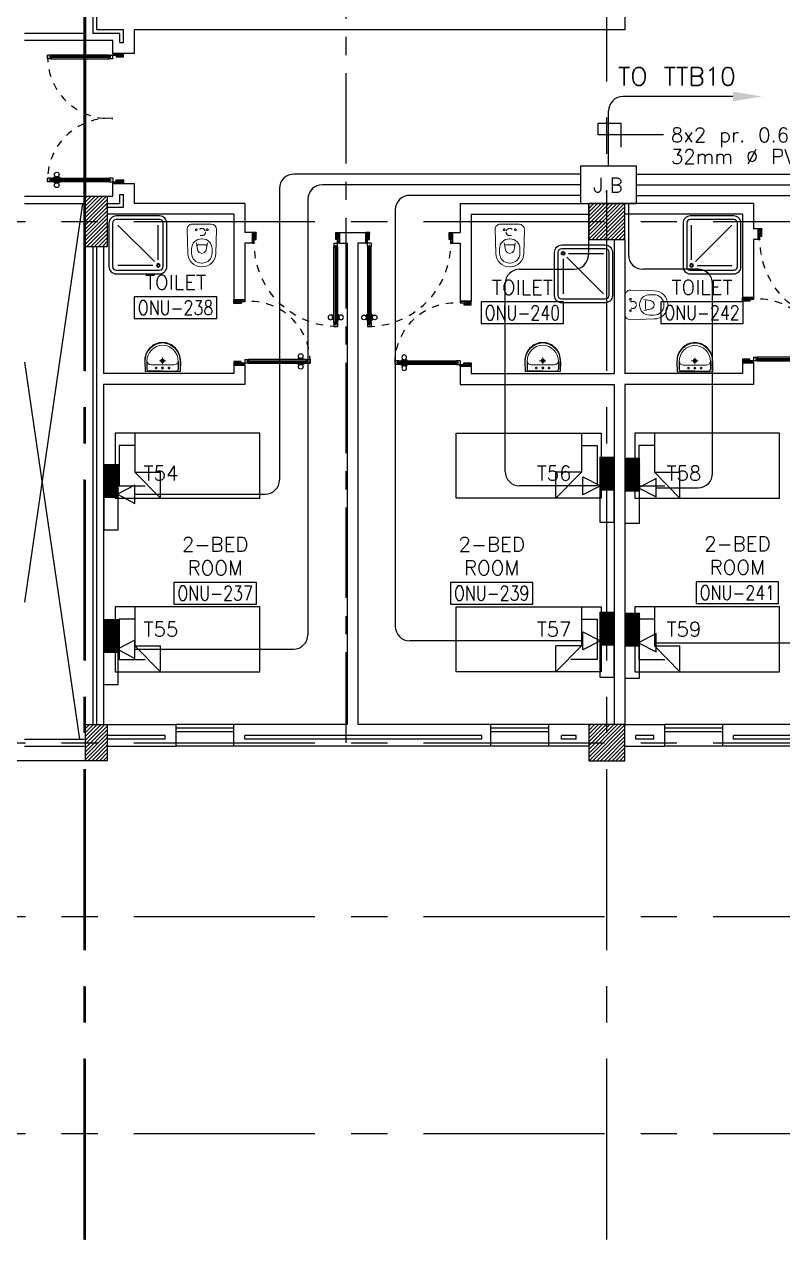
# Model space of a CAD drawing. Extents: x -0.3 to 92.6, y -1.1 to 78.4.
# Drawn here: x 6.84 to 17.31, y -1.12 to 15.67 of the extents above; entities that cross this region are included whole.
import ezdxf
from ezdxf.enums import TextEntityAlignment as Align

# ---------------------------------------------------------------- set-up
doc = ezdxf.new("R2010")
doc.units = 0
doc.header["$MEASUREMENT"] = 0
doc.header["$PDMODE"] = 34
for name, pattern in [('CENTER', [2, 1.25, -0.25, 0.25, -0.25]), ('CENTERX2', [4, 2.5, -0.5, 0.5, -0.5]), ('DASHED', [0.75, 0.5, -0.25]), ('HIDDEN', [0.375, 0.25, -0.125]), ('HIDDEN2', [0.1875, 0.125, -0.0625])]:
    doc.linetypes.add(name, pattern=pattern)
doc.layers.get('0').update_dxf_attribs({"color": 11, "linetype": 'CONTINUOUS'})
doc.layers.get('DEFPOINTS').update_dxf_attribs({"color": 11, "linetype": 'CONTINUOUS'})
for name, color, linetype in [('AX-DIM', 11, 'CONTINUOUS'), ('AXES', 11, 'CENTERX2'), ('AXES1', 11, 'CENTER'), ('COL', 11, 'CONTINUOUS'), ('DOOR', 11, 'CONTINUOUS'), ('E-TEL', 4, 'CONTINUOUS'), ('E-TEXT', 2, 'CONTINUOUS'), ('E-WIRE', 4, 'CONTINUOUS'), ('EJ', 11, 'CONTINUOUS'), ('FIX', 11, 'CONTINUOUS'), ('FUR', 11, 'CONTINUOUS'), ('HAT', 11, 'CONTINUOUS'), ('INSUL', 11, 'CONTINUOUS'), ('RM-BOX', 11, 'CONTINUOUS'), ('RM-NAME', 11, 'CONTINUOUS'), ('RM-NO', 11, 'CONTINUOUS'), ('ROOF', 11, 'CONTINUOUS'), ('SHAFT', 11, 'CONTINUOUS'), ('WALL', 11, 'CONTINUOUS'), ('WIN', 11, 'CONTINUOUS')]:
    doc.layers.add(name, color=color, linetype=linetype)
doc.styles.add('ROMANS', font='ROMANS.shx', dxfattribs={"width": 0.6})
doc.styles.get("Standard").update_dxf_attribs({"font": 'TXT.shx'})
doc.dimstyles.new('DIM-OUT', dxfattribs={"dimscale": 0, "dimtxt": 0.24, "dimasz": 0.08, "dimexe": 0.02, "dimexo": 0.02, "dimgap": 0.05, "dimtad": 1, "dimdec": 0, "dimlfac": 1000, "dimzin": 0, "dimdsep": 46, "dimtxsty": 'ROMANS', "dimblk1": 'ARCHTICK', "dimblk2": 'ARCHTICK', "dimsah": 1, "dimcen": 0.01, "dimdle": 0.08, "dimclrd": 7, "dimclre": 7, "dimclrt": 2, "dimadec": 0, "dimazin": 0, "dimtp": 2, "dimtm": 2, "dimtfac": 0.114286, "dimtdec": 0, "dimtix": 1, "dimtmove": 2, "dimatfit": 3, "dimldrblk": 'ARCHTICK', "dimfxl": 0, "dimtolj": 1, "dimtzin": 0, "dimarcsym": 0})

# ---------------------------------------------------------------- blocks, each defined once
blk = doc.blocks.new('LAV1')
at = {"layer": 'FIX', "linetype": 'ByBlock', "ltscale": 0.3}
for p, q in [((-280, 210), (-275, 50)), ((-245, 210), (-245, 85)), ((245, 210), (245, 85)), ((280, 210), (275, 50)), ((0, 60), (-220, 60)), ((0, 60), (220, 60))]:
    blk.add_line(p, q, dxfattribs=at)
at = {"layer": 'FIX', "linetype": 'Continuous', "lineweight": 20}
for p, q in [((-275, 210), (-275, 50)), ((275, 210), (275, 50)), ((0, 50), (-275, 50)), ((0, 50), (-252, 50)), ((0, 155), (-181, 155)), ((0, 155), (181, 155)), ((0, 50), (275, 50)), ((0, 50), (252, 50))]:
    blk.add_line(p, q, dxfattribs=at)
at = {"layer": 'FIX', "linetype": 'DASHED', "lineweight": 20, "ltscale": 0.05}
for p, q in [((50, 220), (-50, 220)), ((0, 170), (0, 270)), ((0, 170), (0, 270))]:
    blk.add_line(p, q, dxfattribs=at)
at = {"layer": 'FIX', "lineweight": 20}
for p, q in [((16, 107), (-15, 107)), ((0, 92), (0, 123))]:
    blk.add_line(p, q, dxfattribs=at)
for centre, radius in [((0, 220), 29.5), ((0, 220), 22.5), ((0, 107), 15.5)]:
    blk.add_circle(centre, radius, dxfattribs=at)
at = {"layer": 'FIX', "linetype": 'HIDDEN', "lineweight": 20, "ltscale": 0.05}
for centre in [(-100, 107), (100, 107)]:
    blk.add_circle(centre, 12.4, dxfattribs=at)
at = {"layer": 'FIX', "linetype": 'ByBlock', "ltscale": 0.3}
for centre, radius, start, end in [((7, 220), 287, 91.3776, 182.0064), ((-7, 220), 287, 357.9936, 88.6224), ((-220, 85), 24.9, 179.7021, 269.9486), ((220, 85), 24.9, 270.0514, 0.2979)]:
    blk.add_arc(centre, radius, start, end, dxfattribs=at)
at = {"layer": 'FIX', "linetype": 'Continuous', "lineweight": 20}
for centre, radius, start, end in [((8, 217), 283, 91.6988, 181.351), ((8, 212), 253, 91.7328, 180.4884), ((-8, 217), 283, 358.649, 88.3012), ((-8, 212), 253, 359.5116, 88.2672), ((-179, 222), 66.9, 190.2006, 268.0786), ((179, 222), 66.9, 271.9214, 349.7994)]:
    blk.add_arc(centre, radius, start, end, dxfattribs=at)
blk = doc.blocks.new('DOOR100')
at = {"layer": 'DOOR', "color": 0, "linetype": 'ByBlock'}
for p, q in [((-92, 1206), (-92, 1141)), ((-83, 1206), (-92, 1206)), ((-83, 1129), (-83, 1219)), ((-76, 1219), (-83, 1219)), ((-83, 1206), (-83, 1141)), ((-76, 1251), (-76, 1301)), ((-76, 1301), (-26, 1301)), ((-26, 1301), (-76, 1301)), ((-59, 1251), (-76, 1251)), ((-59, 1251), (-59, 1271)), ((-43, 1271), (-59, 1271)), ((-43, 1251), (-43, 1271)), ((-26, 1251), (-43, 1251)), ((-26, 1251), (-26, 1301)), ((-26, 1219), (-19, 1219)), ((-19, 1129), (-19, 1219)), ((-19, 1206), (-19, 1141)), ((-19, 1206), (-10, 1206)), ((-10, 1206), (-10, 1141)), ((-83, 1141), (-92, 1141)), ((-76, 1129), (-83, 1129)), ((-26, 1129), (-19, 1129)), ((-19, 1141), (-10, 1141)), ((-76, 200), (-59, 200)), ((-76, 150), (-76, 200)), ((-59, 200), (-59, 180)), ((-59, 180), (-43, 180)), ((-43, 200), (-26, 200)), ((-43, 180), (-43, 200)), ((-26, 200), (-26, 150)), ((-1201, 0), (-1201, 150)), ((-1201, 150), (-1176, 150)), ((-1201, 150), (-1201, 0)), ((-1151, 0), (-1201, 0)), ((-1176, 150), (-1176, 100)), ((-1176, 100), (-1151, 100)), ((-1151, 100), (-1151, 0)), ((-76, 150), (-26, 150)), ((-51, 100), (-51, 0)), ((-26, 100), (-51, 100)), ((-51, 0), (-1, 0)), ((-1, 150), (-26, 150)), ((-26, 150), (-26, 100)), ((-1, 150), (-1, 0))]:
    blk.add_line(p, q, dxfattribs=at)
at = {"layer": 'DOOR', "linetype": 'ByBlock'}
for p, q in [((-76, 1251), (-76, 200)), ((-59, 200), (-59, 1251)), ((-43, 200), (-43, 1251)), ((-26, 200), (-26, 1251))]:
    blk.add_line(p, q, dxfattribs=at)
at = {"layer": 'DOOR', "color": 9, "linetype": 'ByBlock'}
for p, q in [((-1151, 0), (-1201, 114)), ((-1151, 0), (-1201, 40)), ((-1151, 0), (-1164, 100)), ((-51, 0), (-1, 114)), ((-51, 0), (-38, 100)), ((-51, 0), (-1, 40))]:
    blk.add_line(p, q, dxfattribs=at)
at = {"layer": 'DOOR', "color": 0, "linetype": 'ByBlock'}
for centre in [(-125, 1174), (22, 1174)]:
    blk.add_circle(centre, 32.4, dxfattribs=at)
at = {"layer": 'DOOR', "linetype": 'HIDDEN', "ltscale": 0.5}
blk.add_arc((-27, 152), 1149, 89.961, 180.0931, dxfattribs=at)
at = {"layer": 'DOOR', "color": 9, "linetype": 'ByBlock'}
for centre, radius, start, end in [((-1151, 0), 154, 103.7142, 108.8947), ((-1151, 0), 134, 100.72, 111.8402), ((-1151, 0), 94.4, 90, 121.9818), ((-1151, 0), 74.4, 90, 132.2236), ((-1151, 0), 54.4, 90, 156.7926), ((-1151, 0), 34.4, 90, 180), ((-1151, 0), 14.4, 90, 180), ((-51, 0), 94.4, 58.0182, 90), ((-51, 0), 74.4, 47.7764, 90), ((-51, 0), 54.4, 23.2074, 90), ((-51, 0), 34.4, 0, 90), ((-51, 0), 14.4, 0, 90), ((-51, 0), 134, 68.1598, 79.28), ((-51, 0), 114, 64.0838, 77.3774), ((-51, 0), 154, 71.1053, 76.2858)]:
    blk.add_arc(centre, radius, start, end, dxfattribs=at)
blk = doc.blocks.new('DOOR90')
at = {"layer": 'DOOR', "linetype": 'ByBlock'}
for p, q in [((0, 0), (-150, 0)), ((-200, -25), (-1000, -25)), ((-200, -42), (-1000, -42)), ((-200, -58), (-1000, -58)), ((-1000, -75), (-200, -75))]:
    blk.add_line(p, q, dxfattribs=at)
at = {"layer": 'DOOR', "color": 0, "linetype": 'ByBlock'}
for p, q in [((-150, 0), (-150, -25)), ((-150, 0), (0, 0)), ((0, -50), (0, 0)), ((-1050, -25), (-1050, -75)), ((-1050, -75), (-1050, -25)), ((-1000, -25), (-1050, -25)), ((-1000, -75), (-1050, -75)), ((-1020, -42), (-1020, -58)), ((-1000, -42), (-1020, -42)), ((-1000, -58), (-1020, -58)), ((-1000, -25), (-1000, -42)), ((-1000, -58), (-1000, -75)), ((-968, -25), (-968, -18)), ((-878, -18), (-968, -18)), ((-968, -75), (-968, -82)), ((-878, -82), (-968, -82)), ((-955, -18), (-955, -9)), ((-955, -9), (-890, -9)), ((-955, -18), (-890, -18)), ((-955, -82), (-955, -91)), ((-955, -82), (-890, -82)), ((-955, -91), (-890, -91)), ((-890, -18), (-890, -9)), ((-890, -82), (-890, -91)), ((-878, -25), (-878, -18)), ((-878, -75), (-878, -82)), ((-200, -42), (-200, -25)), ((-200, -25), (-150, -25)), ((-180, -42), (-200, -42)), ((-200, -75), (-200, -58)), ((-200, -58), (-180, -58)), ((-150, -75), (-200, -75)), ((-180, -58), (-180, -42)), ((-150, -75), (-150, -25)), ((-150, -25), (-100, -25)), ((-100, -25), (-100, -50)), ((-100, -50), (0, -50)), ((-150, -900), (-150, -875)), ((-150, -875), (-100, -875)), ((0, -900), (-150, -900)), ((-150, -900), (0, -900)), ((-100, -850), (0, -850)), ((-100, -875), (-100, -850)), ((0, -850), (0, -900))]:
    blk.add_line(p, q, dxfattribs=at)
at = {"layer": 'DOOR', "color": 9, "linetype": 'ByBlock'}
for p, q in [((0, -50), (-114, 0)), ((0, -50), (-40, 0)), ((0, -50), (-100, -37)), ((0, -850), (-114, -900)), ((0, -850), (-100, -863)), ((0, -850), (-40, -900))]:
    blk.add_line(p, q, dxfattribs=at)
at = {"layer": 'DOOR', "color": 0, "linetype": 'ByBlock'}
for centre in [(-923, 24), (-923, -124)]:
    blk.add_circle(centre, 32.4, dxfattribs=at)
at = {"layer": 'DOOR', "color": 9, "linetype": 'ByBlock'}
for centre, radius, start, end in [((0, -50), 74.4, 137.7764, 180), ((0, -50), 54.4, 113.2074, 180), ((0, -50), 154, 161.1053, 166.2858), ((0, -50), 134, 158.1598, 169.28), ((0, -50), 114, 154.0838, 167.3774), ((0, -50), 94.4, 148.0182, 180), ((0, -50), 34.4, 90, 180), ((0, -50), 14.4, 90, 180), ((0, -850), 154, 193.7142, 198.8947), ((0, -850), 134, 190.72, 201.8402), ((0, -850), 94.4, 180, 211.9818), ((0, -850), 74.4, 180, 222.2236), ((0, -850), 54.4, 180, 246.7926), ((0, -850), 34.4, 180, 270), ((0, -850), 14.4, 180, 270)]:
    blk.add_arc(centre, radius, start, end, dxfattribs=at)
at = {"layer": 'DOOR', "linetype": 'HIDDEN', "ltscale": 0.5}
blk.add_arc((-222, -50), 828, 178.2701, 275.003, dxfattribs=at)
blk = doc.blocks.new('SHR1')
at = {"layer": 'FIX'}
for p, q in [((-196, 196), (-700, 700)), ((-143, 218), (-143, 700)), ((-218, 143), (-700, 143))]:
    blk.add_line(p, q, dxfattribs=at)
for points in [[(-825, 125), (-825, 725, -0.414214), (-725, 825), (-125, 825, -0.414214), (-25, 725), (-25, 125, -0.414214), (-125, 25), (-725, 25, -0.414214)], [(-775, 125), (-775, 725, -0.414214), (-725, 775), (-125, 775, -0.414214), (-75, 725), (-75, 125, -0.414214), (-125, 75), (-725, 75, -0.414214)]]:
    blk.add_lwpolyline(points, format="xyb", close=True, dxfattribs=at)
for radius in [25, 15]:
    blk.add_circle((-143, 143), radius, dxfattribs=at)
blk = doc.blocks.new('WC1')
at = {"layer": 'FIX', "lineweight": 20}
for p, q in [((-210, 204), (-538, 194)), ((-727, 5), (-727, -5)), ((-674, 5), (-674, -5)), ((-534, 24), (-540, 0)), ((-540, 0), (-534, -24)), ((-475, 141), (-538, 141)), ((-395, 76), (-490, 60)), ((-339, 5), (-339, -5)), ((-137, 0), (-137, 131)), ((-137, -131), (-137, 0)), ((-538, -141), (-475, -141)), ((-490, -60), (-395, -76)), ((-538, -194), (-210, -204)), ((-213, -204), (-210, -204))]:
    blk.add_line(p, q, dxfattribs=at)
at = {"layer": 'FIX', "linetype": 'Continuous', "lineweight": 20}
blk.add_line((-420, -47), (-420, 45), dxfattribs=at)
at = {"layer": 'FIX', "linetype": 'HIDDEN2', "lineweight": 20, "ltscale": 0.3}
blk.add_circle((-245, 0), 49.8, dxfattribs=at)
at = {"layer": 'FIX', "linetype": 'HIDDEN', "lineweight": 20, "ltscale": 0.05}
for centre in [(-213, 78), (-213, -77)]:
    blk.add_circle(centre, 11.6, dxfattribs=at)
at = {"layer": 'FIX', "lineweight": 20}
for centre, radius, start, end in [((-538, 5), 189, 90, 180), ((-210, 131), 73, 360, 90), ((-538, 5), 136, 90, 180), ((-473, -7), 68.2, 128.9242, 152.8468), ((-464, -18), 82, 108.496, 128.9242), ((-475, 5), 136, 360, 90), ((-538, -5), 189, 180, 270), ((-538, -5), 136, 180, 270), ((-473, 7), 68.2, 207.1532, 231.0758), ((-464, 18), 82, 231.0758, 251.504), ((-475, -5), 136, 270, 0), ((-210, -131), 73, 270, 0)]:
    blk.add_arc(centre, radius, start, end, dxfattribs=at)
at = {"layer": 'FIX', "linetype": 'Continuous', "lineweight": 20}
for centre, start, end in [((-443, 46), 357.6662, 91.6121), ((-442, -46), 268.3879, 2.3338)]:
    blk.add_arc(centre, 22.3, start, end, dxfattribs=at)
blk = doc.blocks.new('C-300')
at = {"layer": 'HAT', "linetype": 'ByBlock', "ltscale": 0.3}
h = blk.add_hatch(dxfattribs=at)
h.set_pattern_fill('ANSI31', color=8, scale=300, style=0)
h.set_pattern_definition([(45, (-258496.182, -82361.005), (-26.5165043, 26.5165043), [])])
h.paths.add_polyline_path([(300, 500), (0, 500), (0, 250), (300, 250)])
h.paths.add_polyline_path([(300, 250), (0, 250), (0, 0), (300, 0)])
at = {"layer": 'COL'}
blk.add_lwpolyline([(0, 500), (300, 500), (300, 0), (0, 0)], close=True, dxfattribs=at)
blk = doc.blocks.new('C11')
at = {"layer": 'HAT'}
h = blk.add_hatch(dxfattribs=at)
h.set_pattern_fill('ANSI31', color=256, scale=300, style=0)
h.set_pattern_definition([(45, (-248556.182, -75061.005), (-26.5165043, 26.5165043), [])])
h.paths.add_polyline_path([(300, 700), (0, 700), (0, 350), (300, 350)])
h.paths.add_polyline_path([(300, 350), (0, 350), (0, 0), (300, 0)])
at = {"layer": 'COL'}
blk.add_lwpolyline([(300, 700), (300, 0), (0, 0), (0, 700)], close=True, dxfattribs=at)
blk = doc.blocks.new('RM1')
at = {"layer": 'RM-BOX'}
blk.add_lwpolyline([(570, -200), (-570, -200), (-570, -500), (570, -500)], close=True, dxfattribs=at)
at = {"layer": 'RM-NAME', "style": 'ROMANS'}
for tag, p in [('ROOMNAME1', (0, 324)), ('ROOMNAME2', (0, 0))]:
    blk.add_attdef(tag, text='', height=200, dxfattribs=at).set_placement(p, align=Align.MIDDLE)
at = {"layer": 'RM-NO', "style": 'ROMANS', "width": 0.8}
blk.add_attdef('ROOMNO', text='', height=200, dxfattribs=at).set_placement((0, -350), align=Align.MIDDLE)
blk = doc.blocks.new('COL50')
at = {"layer": 'COL'}
blk.add_lwpolyline([(-250, 250), (-250, -250), (250, -250), (250, 250)], close=True, dxfattribs=at)
blk = doc.blocks.new('*X55')
at = {"color": 0}
for p, q in [((73379, 125458), (73871, 125950)), ((73379, 125511), (73818, 125950)), ((73379, 125564), (73765, 125950)), ((73379, 125617), (73712, 125950)), ((73379, 125670), (73659, 125950)), ((73379, 125723), (73606, 125950)), ((73379, 125776), (73553, 125950)), ((73379, 125829), (73500, 125950)), ((73379, 125882), (73447, 125950)), ((73379, 125935), (73394, 125950)), ((73424, 125450), (73879, 125905)), ((73477, 125450), (73879, 125852)), ((73530, 125450), (73879, 125799)), ((73583, 125450), (73879, 125746)), ((73636, 125450), (73879, 125692)), ((73690, 125450), (73879, 125639)), ((73743, 125450), (73879, 125586)), ((73796, 125450), (73879, 125533)), ((73849, 125450), (73879, 125480))]:
    blk.add_line(p, q, dxfattribs=at)
blk = doc.blocks.new('AH20A')
at = {"layer": 'FUR'}
for p, q in [((0, 0.5), (0, -0.5)), ((1, 0.5), (0, 0.5)), ((0.1358, 0.5), (0.1358, -0.0987)), ((1, -0.5), (1, 0.5)), ((0.1358, 0.3112), (0.0277, 0.3112)), ((0.0277, 0.3112), (0.0277, -0.3087)), ((0.1358, -0.0987), (0.3125, -0.5)), ((0.1358, -0.0987), (0.3125, -0.0987)), ((0.3125, -0.5), (0.3125, -0.0987)), ((0.0277, -0.3087), (0.2076, -0.3087)), ((0, -0.5), (1, -0.5))]:
    blk.add_line(p, q, dxfattribs=at)
blk = doc.blocks.new('*X56')
at = {"color": 0}
for p, q in [((73379, 118298), (73831, 118750)), ((73379, 118351), (73778, 118750)), ((73379, 118404), (73725, 118750)), ((73379, 118457), (73672, 118750)), ((73379, 118510), (73619, 118750)), ((73379, 118563), (73566, 118750)), ((73379, 118616), (73513, 118750)), ((73379, 118669), (73460, 118750)), ((73379, 118722), (73407, 118750)), ((73384, 118250), (73879, 118745)), ((73437, 118250), (73879, 118692)), ((73490, 118250), (73879, 118639)), ((73543, 118250), (73879, 118586)), ((73596, 118250), (73879, 118533)), ((73649, 118250), (73879, 118480)), ((73702, 118250), (73879, 118427)), ((73755, 118250), (73879, 118374)), ((73808, 118250), (73879, 118321)), ((73861, 118250), (73879, 118268))]:
    blk.add_line(p, q, dxfattribs=at)
blk = doc.blocks.new('_ARCHTICK')
at = {"color": 0, "linetype": 'ByBlock', "const_width": 0.15}
blk.add_lwpolyline([(-0.5, -0.5), (0.5, 0.5)], dxfattribs=at)
blk = doc.blocks.new('*D121')
at = {"layer": 'AX-DIM', "color": 7, "lineweight": -2}
for p, q in [((7.012, 64.82), (1.03, 64.82)), ((1.05, 5.42), (1.05, 64.9)), ((7.912, 5.5), (1.03, 5.5))]:
    blk.add_line(p, q, dxfattribs=at)
at = {"layer": 'DEFPOINTS', "color": 0}
for p in [(1.05, 64.82), (7.032, 64.82), (7.932, 5.5)]:
    blk.add_point(p, dxfattribs=at)
at = {"layer": 'AX-DIM', "color": 7, "lineweight": -2, "xscale": 0.08, "yscale": 0.08, "zscale": 0.08}
for p, rotation in [((1.05, 64.82), 90), ((1.05, 5.5), 270)]:
    blk.add_blockref('_ARCHTICK', p, dxfattribs=dict(at, rotation=rotation))
at = {"layer": 'AX-DIM', "color": 2, "insert": (0.88, 35.16), "char_height": 0.24, "attachment_point": 5, "rotation": 90, "style": 'ROMANS'}
blk.add_mtext('\\A1;59320', dxfattribs=at)
blk = doc.blocks.new('A$C272A55A0')
at = {"layer": 'DOOR', "color": 0, "linetype": 'ByBlock'}
for p, q in [((0, 900), (0, 1050)), ((50, 1050), (0, 1050)), ((50, 950), (50, 1050)), ((1750, 950), (1750, 1050)), ((1750, 1050), (1800, 1050)), ((1800, 1050), (1800, 900)), ((0, 900), (25, 900)), ((25, 950), (50, 950)), ((25, 900), (25, 950)), ((75, 900), (25, 900)), ((25, 850), (25, 900)), ((42, 850), (25, 850)), ((58, 870), (42, 870)), ((42, 870), (42, 850)), ((58, 850), (58, 870)), ((75, 850), (58, 850)), ((75, 900), (75, 850)), ((1725, 900), (1775, 900)), ((1725, 900), (1725, 850)), ((1725, 850), (1742, 850)), ((1742, 870), (1758, 870)), ((1742, 850), (1742, 870)), ((1775, 950), (1750, 950)), ((1758, 870), (1758, 850)), ((1758, 850), (1775, 850)), ((1775, 900), (1775, 950)), ((1800, 900), (1775, 900)), ((1775, 850), (1775, 900)), ((1725, 173), (1718, 173)), ((1718, 173), (1718, 83)), ((1775, 173), (1782, 173)), ((1782, 173), (1782, 83)), ((25, 50), (42, 50)), ((25, 50), (25, 0)), ((25, 0), (75, 0)), ((75, 0), (25, 0)), ((42, 50), (42, 30)), ((42, 30), (58, 30)), ((58, 50), (75, 50)), ((58, 50), (58, 30)), ((75, 50), (75, 0)), ((1718, 160), (1709, 160)), ((1709, 95), (1709, 160)), ((1718, 95), (1709, 95)), ((1718, 95), (1718, 160)), ((1725, 83), (1718, 83)), ((1742, 50), (1725, 50)), ((1725, 50), (1725, 0)), ((1775, 0), (1725, 0)), ((1725, 0), (1775, 0)), ((1742, 50), (1742, 30)), ((1758, 30), (1742, 30)), ((1775, 50), (1758, 50)), ((1758, 50), (1758, 30)), ((1775, 83), (1782, 83)), ((1775, 50), (1775, 0)), ((1782, 160), (1791, 160)), ((1782, 95), (1782, 160)), ((1782, 95), (1791, 95)), ((1791, 95), (1791, 160))]:
    blk.add_line(p, q, dxfattribs=at)
at = {"layer": 'DOOR', "color": 9, "linetype": 'ByBlock'}
for p, q in [((50, 1050), (0, 1010)), ((50, 1050), (0, 937)), ((50, 1050), (37, 950)), ((1750, 1050), (1800, 1010)), ((1750, 1050), (1800, 937)), ((1750, 1050), (1763, 950))]:
    blk.add_line(p, q, dxfattribs=at)
at = {"layer": 'DOOR', "linetype": 'ByBlock'}
for p, q in [((25, 850), (25, 50)), ((42, 850), (42, 50)), ((58, 850), (58, 50)), ((75, 50), (75, 850)), ((1725, 50), (1725, 850)), ((1742, 850), (1742, 50)), ((1758, 850), (1758, 50)), ((1775, 850), (1775, 50))]:
    blk.add_line(p, q, dxfattribs=at)
at = {"layer": 'DOOR', "color": 0, "linetype": 'ByBlock'}
for centre in [(1676, 128), (1824, 128)]:
    blk.add_circle(centre, 32.4, dxfattribs=at)
at = {"layer": 'DOOR', "color": 9, "linetype": 'ByBlock'}
for centre, radius, start, end in [((50, 1050), 54.4, 203.2074, 270), ((50, 1050), 34.4, 180, 270), ((50, 1050), 14.4, 180, 270), ((1750, 1050), 14.4, 270, 0), ((1750, 1050), 34.4, 270, 0), ((1750, 1050), 54.4, 270, 336.7926), ((50, 1050), 74.4, 227.7764, 270), ((50, 1050), 94.4, 238.0182, 270), ((50, 1050), 114, 244.0838, 257.3774), ((50, 1050), 134, 248.1598, 259.28), ((50, 1050), 154, 251.1053, 256.2858), ((1750, 1050), 74.4, 270, 312.2236), ((1750, 1050), 94.4, 270, 301.9818), ((1750, 1050), 114, 282.6226, 295.9162), ((1750, 1050), 134, 280.72, 291.8402), ((1750, 1050), 154, 283.7142, 288.8947)]:
    blk.add_arc(centre, radius, start, end, dxfattribs=at)
at = {"layer": 'DOOR', "linetype": 'HIDDEN', "ltscale": 0.5}
for centre, start, end in [((50, 851), 268.3174, 3.2965), ((1750, 851), 176.7035, 271.6826)]:
    blk.add_arc(centre, 851, start, end, dxfattribs=at)
at = {"layer": 'WALL', "linetype": 'ByBlock'}
blk.add_line((1800, 900), (1800, 1050), dxfattribs=at)

msp = doc.modelspace()

# ---------------------------------------------------------------- linework, layer by layer
at = {"layer": 'AXES'}
for p, q in [((14.8817, -1.1143), (14.8817, 77.6984)), ((7.6617, -1.1143), (7.6617, 77.3484)), ((7.6817, -1.1163), (7.6817, 77.3463)), ((0.35, 12.95), (23.8817, 12.95)), ((0.35, 5.75), (23.8817, 5.75)), ((0.35, 3.35), (23.8817, 3.35)), ((0.35, 0.35), (23.8817, 0.35))]:
    msp.add_line(p, q, dxfattribs=at)
at = {"layer": 'AXES1'}
msp.add_line((11.2817, 5.75), (11.2817, 64.57), dxfattribs=at)
at = {"layer": 'E-TEL', "color": 4}
for p, q in [((14.5232, 13.2), (14.5232, 13.7179)), ((14.5232, 13.7179), (15.2893, 13.7179)), ((15.2893, 13.2), (15.2893, 13.7179)), ((14.5232, 13.2), (15.2893, 13.2)), ((7.9323, 9.5922), (8.1317, 9.5922)), ((7.9323, 9.5922), (7.9323, 8.6922)), ((7.9323, 9.5711), (8.1317, 9.1436)), ((7.9363, 9.5922), (8.1317, 9.1732)), ((7.9501, 9.5922), (8.1317, 9.2028)), ((7.9639, 9.5922), (8.1317, 9.2323)), ((7.9777, 9.5922), (8.1317, 9.2619)), ((7.9915, 9.5922), (8.1317, 9.2915)), ((8.0053, 9.5922), (8.1317, 9.3211)), ((8.0191, 9.5922), (8.1317, 9.3506)), ((8.0329, 9.5922), (8.1317, 9.3802)), ((8.0467, 9.5922), (8.1317, 9.4098)), ((8.0604, 9.5922), (8.1317, 9.4394)), ((8.0742, 9.5922), (8.1317, 9.469)), ((8.088, 9.5922), (8.1317, 9.4985)), ((8.1018, 9.5922), (8.1317, 9.5281)), ((8.1156, 9.5922), (8.1317, 9.5577)), ((8.1294, 9.5921), (8.1317, 9.5873)), ((8.1317, 8.6922), (8.1317, 9.5922)), ((14.783, 9.6949), (14.9823, 9.6949)), ((14.783, 9.6949), (14.783, 8.7949)), ((14.783, 9.6739), (14.9823, 9.2464)), ((14.783, 9.6443), (14.9697, 9.2438)), ((14.783, 9.6147), (14.956, 9.2438)), ((14.783, 9.5851), (14.9422, 9.2438)), ((14.787, 9.6949), (14.9823, 9.2759)), ((14.8008, 9.6949), (14.9823, 9.3055)), ((14.8145, 9.6949), (14.9823, 9.3351)), ((14.8283, 9.6949), (14.9823, 9.3647)), ((14.8421, 9.6949), (14.9823, 9.3942)), ((14.8559, 9.6949), (14.9823, 9.4238)), ((14.8697, 9.6949), (14.9823, 9.4534)), ((14.8835, 9.6949), (14.9823, 9.483)), ((14.8973, 9.6949), (14.9823, 9.5125)), ((14.9111, 9.6949), (14.9823, 9.5421)), ((14.9249, 9.6949), (14.9823, 9.5717)), ((14.9387, 9.6949), (14.9823, 9.6013)), ((14.9525, 9.6949), (14.9823, 9.6309)), ((14.9663, 9.6949), (14.9823, 9.6604)), ((14.9801, 9.6949), (14.9823, 9.69)), ((14.9823, 8.7949), (14.9823, 9.6949)), ((15.1317, 9.6816), (15.331, 9.6816)), ((15.1317, 9.6816), (15.1317, 8.7816)), ((15.1317, 9.6606), (15.331, 9.233)), ((15.1317, 9.631), (15.3184, 9.2305)), ((15.1317, 9.6014), (15.3046, 9.2305)), ((15.1317, 9.5718), (15.2908, 9.2305)), ((15.1356, 9.6816), (15.331, 9.2626)), ((15.1494, 9.6816), (15.331, 9.2922)), ((15.1632, 9.6816), (15.331, 9.3218)), ((15.177, 9.6816), (15.331, 9.3514)), ((15.1908, 9.6816), (15.331, 9.3809)), ((15.2046, 9.6816), (15.331, 9.4105)), ((15.2184, 9.6816), (15.331, 9.4401)), ((15.2322, 9.6816), (15.331, 9.4697)), ((15.246, 9.6816), (15.331, 9.4992)), ((15.2598, 9.6816), (15.331, 9.5288)), ((15.2736, 9.6816), (15.331, 9.5584)), ((15.2873, 9.6816), (15.331, 9.588)), ((15.3011, 9.6816), (15.331, 9.6176)), ((15.3149, 9.6816), (15.331, 9.6471)), ((15.3287, 9.6816), (15.331, 9.6767)), ((15.331, 8.7816), (15.331, 9.6816)), ((7.9323, 9.5415), (8.1191, 9.141)), ((7.9323, 9.512), (8.1053, 9.141)), ((7.9323, 9.4824), (8.0915, 9.141)), ((7.9323, 9.4528), (8.0777, 9.141)), ((7.9323, 9.4232), (8.0639, 9.141)), ((14.5498, 9.1725), (14.5498, 9.425)), ((14.5498, 9.425), (14.792, 9.2987)), ((14.783, 9.5556), (14.9284, 9.2438)), ((14.783, 9.526), (14.9146, 9.2438)), ((14.783, 9.4964), (14.9008, 9.2438)), ((14.783, 9.4668), (14.887, 9.2438)), ((14.783, 9.4372), (14.8732, 9.2438)), ((14.783, 9.4077), (14.8594, 9.2438)), ((15.1317, 9.5423), (15.277, 9.2305)), ((15.1317, 9.5127), (15.2632, 9.2305)), ((15.1317, 9.4831), (15.2495, 9.2305)), ((15.1317, 9.4535), (15.2357, 9.2305)), ((15.1317, 9.4239), (15.2219, 9.2305)), ((7.9323, 9.3937), (8.0501, 9.141)), ((7.9323, 9.3641), (8.0363, 9.141)), ((7.9323, 9.3345), (8.0226, 9.141)), ((7.9323, 9.3049), (8.0088, 9.141)), ((7.9323, 9.2753), (7.995, 9.141)), ((7.9323, 9.2458), (7.9812, 9.141)), ((8.3635, 9.3089), (8.1213, 9.1827)), ((8.3635, 9.0564), (8.3635, 9.3089)), ((14.792, 9.2987), (14.5498, 9.1725)), ((14.783, 9.3781), (14.8456, 9.2438)), ((14.783, 9.3485), (14.8318, 9.2438)), ((14.783, 9.3189), (14.818, 9.2438)), ((14.783, 9.2894), (14.8042, 9.2438)), ((14.783, 9.2598), (14.7904, 9.2438)), ((14.783, 9.2438), (14.9823, 9.2438)), ((15.1317, 9.3944), (15.2081, 9.2305)), ((15.1317, 9.3648), (15.1943, 9.2305)), ((15.1317, 9.3352), (15.1805, 9.2305)), ((15.1317, 9.3056), (15.1667, 9.2305)), ((15.1317, 9.2761), (15.1529, 9.2305)), ((15.1317, 9.2465), (15.1391, 9.2305)), ((15.5628, 9.3984), (15.3206, 9.2721)), ((15.3206, 9.2721), (15.5628, 9.1459)), ((15.5628, 9.1459), (15.5628, 9.3984)), ((7.9323, 9.2162), (7.9674, 9.141)), ((7.9323, 9.1866), (7.9536, 9.141)), ((7.9323, 9.157), (7.9398, 9.141)), ((7.9323, 9.141), (8.1317, 9.141)), ((8.1213, 9.1827), (8.3635, 9.0564)), ((15.1317, 9.2305), (15.331, 9.2305)), ((14.783, 8.7949), (14.9823, 8.7949)), ((15.1317, 8.7816), (15.331, 8.7816)), ((7.9323, 8.6922), (8.1317, 8.6922)), ((7.9317, 7.4522), (8.131, 7.4522)), ((7.9317, 7.4522), (7.9317, 6.5522)), ((7.9317, 7.4311), (8.131, 7.0036)), ((7.9317, 7.4015), (8.1184, 7.001)), ((7.9356, 7.4522), (8.131, 7.0332)), ((7.9494, 7.4522), (8.131, 7.0628)), ((7.9632, 7.4522), (8.131, 7.0923)), ((7.977, 7.4522), (8.131, 7.1219)), ((7.9908, 7.4522), (8.131, 7.1515)), ((8.0046, 7.4522), (8.131, 7.1811)), ((8.0184, 7.4522), (8.131, 7.2106)), ((8.0322, 7.4522), (8.131, 7.2402)), ((8.046, 7.4522), (8.131, 7.2698)), ((8.0598, 7.4522), (8.131, 7.2994)), ((8.0736, 7.4522), (8.131, 7.329)), ((8.0873, 7.4522), (8.131, 7.3585)), ((8.1011, 7.4522), (8.131, 7.3881)), ((8.1149, 7.4522), (8.131, 7.4177)), ((8.1287, 7.4521), (8.131, 7.4473)), ((8.131, 6.5522), (8.131, 7.4522)), ((14.7823, 7.5549), (14.7823, 6.6549)), ((14.7823, 7.5549), (14.9817, 7.5549)), ((14.7823, 7.5339), (14.9817, 7.1064)), ((14.7823, 7.5043), (14.9691, 7.1038)), ((14.7823, 7.4747), (14.9553, 7.1038)), ((14.7823, 7.4451), (14.9415, 7.1038)), ((14.7823, 7.4156), (14.9277, 7.1038)), ((14.7863, 7.5549), (14.9817, 7.1359)), ((14.8001, 7.5549), (14.9817, 7.1655)), ((14.8139, 7.5549), (14.9817, 7.1951)), ((14.8277, 7.5549), (14.9817, 7.2247)), ((14.8414, 7.5549), (14.9817, 7.2542)), ((14.8552, 7.5549), (14.9817, 7.2838)), ((14.869, 7.5549), (14.9817, 7.3134)), ((14.8828, 7.5549), (14.9817, 7.343)), ((14.8966, 7.5549), (14.9817, 7.3725)), ((14.9104, 7.5549), (14.9817, 7.4021)), ((14.9242, 7.5549), (14.9817, 7.4317)), ((14.938, 7.5549), (14.9817, 7.4613)), ((14.9518, 7.5549), (14.9817, 7.4909)), ((14.9656, 7.5549), (14.9817, 7.5204)), ((14.9794, 7.5549), (14.9817, 7.55)), ((14.9817, 6.6549), (14.9817, 7.5549)), ((15.131, 7.5416), (15.3303, 7.5416)), ((15.131, 7.5416), (15.131, 6.6416)), ((15.131, 7.5206), (15.3303, 7.093)), ((15.131, 7.491), (15.3177, 7.0905)), ((15.131, 7.4614), (15.3039, 7.0905)), ((15.131, 7.4318), (15.2901, 7.0905)), ((15.131, 7.4023), (15.2764, 7.0905)), ((15.135, 7.5416), (15.3303, 7.1226)), ((15.1487, 7.5416), (15.3303, 7.1522)), ((15.1625, 7.5416), (15.3303, 7.1818)), ((15.1763, 7.5416), (15.3303, 7.2114)), ((15.1901, 7.5416), (15.3303, 7.2409)), ((15.2039, 7.5416), (15.3303, 7.2705)), ((15.2177, 7.5416), (15.3303, 7.3001)), ((15.2315, 7.5416), (15.3303, 7.3297)), ((15.2453, 7.5416), (15.3303, 7.3592)), ((15.2591, 7.5416), (15.3303, 7.3888)), ((15.2729, 7.5416), (15.3303, 7.4184)), ((15.2867, 7.5416), (15.3303, 7.448)), ((15.3005, 7.5416), (15.3303, 7.4776)), ((15.3143, 7.5416), (15.3303, 7.5071)), ((15.3281, 7.5416), (15.3303, 7.5367)), ((15.3303, 6.6416), (15.3303, 7.5416)), ((7.9317, 7.372), (8.1046, 7.001)), ((7.9317, 7.3424), (8.0908, 7.001)), ((7.9317, 7.3128), (8.077, 7.001)), ((7.9317, 7.2832), (8.0632, 7.001)), ((7.9317, 7.2537), (8.0495, 7.001)), ((7.9317, 7.2241), (8.0357, 7.001)), ((14.5505, 7.0313), (14.5505, 7.2839)), ((14.5505, 7.2839), (14.7927, 7.1576)), ((14.7823, 7.386), (14.9139, 7.1038)), ((14.7823, 7.3564), (14.9001, 7.1038)), ((14.7823, 7.3268), (14.8863, 7.1038)), ((14.7823, 7.2972), (14.8725, 7.1038)), ((14.7823, 7.2677), (14.8587, 7.1038)), ((14.7823, 7.2381), (14.8449, 7.1038)), ((15.131, 7.3727), (15.2626, 7.0905)), ((15.131, 7.3431), (15.2488, 7.0905)), ((15.131, 7.3135), (15.235, 7.0905)), ((15.131, 7.2839), (15.2212, 7.0905)), ((15.131, 7.2544), (15.2074, 7.0905)), ((15.131, 7.2248), (15.1936, 7.0905)), ((15.5621, 7.2573), (15.3199, 7.131)), ((15.5621, 7.0047), (15.5621, 7.2573)), ((7.9317, 7.1945), (8.0219, 7.001)), ((7.9317, 7.1649), (8.0081, 7.001)), ((7.9317, 7.1353), (7.9943, 7.001)), ((7.9317, 7.1058), (7.9805, 7.001)), ((7.9317, 7.0762), (7.9667, 7.001)), ((8.3628, 7.1678), (8.1206, 7.0415)), ((8.3628, 6.9153), (8.3628, 7.1678)), ((14.7927, 7.1576), (14.5505, 7.0313)), ((14.7823, 7.2085), (14.8311, 7.1038)), ((14.7823, 7.1789), (14.8173, 7.1038)), ((14.7823, 7.1494), (14.8036, 7.1038)), ((14.7823, 7.1198), (14.7898, 7.1038)), ((14.7823, 7.1038), (14.9817, 7.1038)), ((15.131, 7.1952), (15.1798, 7.0905)), ((15.131, 7.1656), (15.166, 7.0905)), ((15.131, 7.1361), (15.1522, 7.0905)), ((15.131, 7.1065), (15.1384, 7.0905)), ((15.131, 7.0905), (15.3303, 7.0905)), ((15.3199, 7.131), (15.5621, 7.0047)), ((7.9317, 7.0466), (7.9529, 7.001)), ((7.9317, 7.017), (7.9391, 7.001)), ((7.9317, 7.001), (8.131, 7.001)), ((8.1206, 7.0415), (8.3628, 6.9153)), ((7.9317, 6.5522), (8.131, 6.5522)), ((14.7823, 6.6549), (14.9817, 6.6549)), ((15.131, 6.6416), (15.3303, 6.6416))]:
    msp.add_line(p, q, dxfattribs=at)
at = {"layer": 'E-TEXT', "color": 11}
msp.add_lwpolyline([(15.6655, 14.147), (14.7596, 14.147), (14.7596, 14.3111), (15.0726, 14.3111), (15.0726, 13.9756)], dxfattribs=at)
at = {"layer": 'E-WIRE', "color": 4}
for p, q in [((16.6229, 14.6778), (15.1055, 14.6778)), ((14.5232, 13.6062), (10.5601, 13.6062)), ((15.2893, 13.6062), (19.3461, 13.6062)), ((15.2893, 13.4589), (18.9539, 13.4589)), ((14.5232, 13.3117), (12.1583, 13.3117)), ((15.2893, 13.3117), (17.6048, 13.3117))]:
    msp.add_line(p, q, dxfattribs=at)
at = {"layer": 'E-WIRE', "color": 4, "linetype": 'ByBlock'}
for p, q in [((14.9055, 13.7179), (14.9055, 14.4778)), ((14.5232, 13.4589), (10.9524, 13.4589)), ((10.3601, 13.4062), (10.3601, 9.3827)), ((10.7524, 13.2589), (10.7524, 7.2415)), ((11.9583, 13.1117), (11.9583, 7.3576)), ((14.6269, 13.2), (14.6269, 12.4906)), ((15.1787, 13.2), (15.1787, 12.4906)), ((13.6766, 12.2906), (14.4269, 12.2906)), ((16.142, 12.2906), (15.3787, 12.2906)), ((13.4766, 9.4987), (13.4766, 12.0906)), ((16.342, 9.4721), (16.342, 12.0906)), ((14.5498, 9.2987), (13.6766, 9.2987)), ((15.5628, 9.2721), (16.142, 9.2721)), ((8.3635, 9.1827), (10.1601, 9.1827)), ((14.5505, 7.1576), (12.1583, 7.1576)), ((15.5621, 7.131), (17.6048, 7.131)), ((8.3628, 7.0415), (10.5524, 7.0415))]:
    msp.add_line(p, q, dxfattribs=at)
at = {"layer": 'E-WIRE', "color": 4}
for centre in [(15.1055, 14.4778), (10.5601, 13.4062)]:
    msp.add_arc(centre, 0.2, 90, 180, dxfattribs=at)
at = {"layer": 'E-WIRE', "color": 4, "linetype": 'ByBlock'}
for centre, start, end in [((10.9524, 13.2589), 90, 180), ((12.1583, 13.1117), 90, 180), ((14.4269, 12.4906), 270, 0), ((15.3787, 12.4906), 180, 270), ((13.6766, 12.0906), 90, 180), ((16.142, 12.0906), 0, 90), ((13.6766, 9.4987), 180, 270), ((16.142, 9.4721), 270, 0), ((10.1601, 9.3827), 270, 0), ((10.5524, 7.2415), 270, 0), ((12.1583, 7.3576), 180, 270)]:
    msp.add_arc(centre, 0.2, start, end, dxfattribs=at)
at = {"layer": 'E-WIRE', "color": 4}
msp.add_solid([(16.6229, 14.7445), (16.6229, 14.6112), (17.0229, 14.6778)], dxfattribs=at)
at = {"layer": 'EJ'}
for p, q in [((7.6617, 13.35), (7.6617, 15.45)), ((7.6617, 13.35), (7.6617, 15.45)), ((7.6817, 13.35), (7.6817, 15.45)), ((7.6817, 13.35), (7.6817, 15.45))]:
    msp.add_line(p, q, dxfattribs=at)
at = {"layer": 'INSUL'}
for p, q in [((7.7817, 16), (7.7817, 15.55)), ((7.8317, 16), (7.8317, 15.6)), ((8.1567, 15.55), (7.7817, 15.55)), ((8.2067, 15.6), (7.8317, 15.6)), ((8.1567, 15.425), (8.1567, 15.55)), ((8.2067, 15.425), (8.2067, 15.6)), ((8.1567, 15.425), (8.2067, 15.425)), ((8.1567, 13.325), (8.2067, 13.325)), ((8.1567, 13.2), (8.1567, 13.325)), ((8.2067, 13.15), (8.2067, 13.325)), ((7.9817, 13.2), (8.1567, 13.2)), ((7.9817, 13.15), (8.2067, 13.15)), ((7.7817, 12.6), (7.7817, 6)), ((7.8317, 12.6), (7.8317, 6)), ((7.7817, 11.2), (7.7817, 6)), ((7.8317, 11.2), (7.8317, 6)), ((8.7817, 5.85), (7.9817, 5.85)), ((8.7817, 5.8), (7.9817, 5.8)), ((8.7817, 5.8), (8.7817, 5.85)), ((9.8817, 5.8), (9.8817, 5.85)), ((13.1567, 5.85), (9.8817, 5.85)), ((13.1567, 5.8), (9.8817, 5.8)), ((13.1567, 5.8), (13.1567, 5.85)), ((14.4562, 5.85), (14.2567, 5.85)), ((14.2567, 5.8), (14.2567, 5.85)), ((14.4562, 5.8), (14.2567, 5.8)), ((14.4562, 5.8), (14.4562, 5.85)), ((15.2817, 5.8), (15.2817, 5.85)), ((15.5317, 5.85), (15.2817, 5.85)), ((15.5317, 5.8), (15.2817, 5.8)), ((15.5317, 5.8), (15.5317, 5.85)), ((18.0617, 5.85), (16.6317, 5.85)), ((16.6317, 5.8), (16.6317, 5.85)), ((18.0617, 5.8), (16.6317, 5.8))]:
    msp.add_line(p, q, dxfattribs=at)
at = {"layer": 'ROOF'}
for p, q in [((7.6617, 27), (7.6617, 13.35)), ((7.6617, 15.55), (6.8367, 15.55)), ((8.0567, 15.45), (6.8367, 15.45)), ((6.8367, 13.3), (8.0567, 13.3)), ((6.8367, 13.2), (7.6617, 13.2)), ((6.8367, 5.8), (7.6617, 5.8)), ((6.8367, 5.7), (7.6617, 5.7))]:
    msp.add_line(p, q, dxfattribs=at)
at = {"layer": 'SHAFT'}
for p, q in [((7.6417, 13.2), (6.8367, 7.6907)), ((6.8367, 11.0091), (7.5977, 5.8))]:
    msp.add_line(p, q, dxfattribs=at)
at = {"layer": 'WALL'}
for p, q in [((15.1317, 17.7), (15.1317, 15.6)), ((7.6817, 16.15), (7.6817, 13.3)), ((8.0567, 15.275), (8.0567, 15.45)), ((15.1317, 15.6), (8.3567, 15.6)), ((8.3567, 15.275), (8.3567, 15.6)), ((12.6317, 15.6), (9.8817, 15.6)), ((8.0567, 15.275), (8.3567, 15.275)), ((8.0567, 13.475), (8.3567, 13.475)), ((8.0567, 13.3), (8.0567, 13.475)), ((8.3567, 13.2), (8.3567, 13.475)), ((8.8817, 13.2), (8.3567, 13.2)), ((9.8817, 13.2), (8.3567, 13.2)), ((9.8817, 13.2), (9.8817, 12.8)), ((12.8567, 13.2), (12.8567, 12.8)), ((12.8567, 13.2), (14.6317, 13.2)), ((16.9067, 13.2), (15.1317, 13.2)), ((16.9067, 13.2), (16.9067, 12.85)), ((8.8817, 13.05), (7.9817, 13.05)), ((9.7317, 13.05), (7.9817, 13.05)), ((9.7317, 13.05), (9.7317, 11.868)), ((13.0067, 13.05), (13.0067, 11.85)), ((16.7567, 13.05), (16.7567, 11.9)), ((9.9879, 12.8), (9.8817, 12.8)), ((9.9879, 12.8), (9.9879, 12.65)), ((11.1879, 12.8), (11.1879, 12.65)), ((11.5504, 12.8), (11.5504, 12.65)), ((12.7447, 12.8), (12.8567, 12.8)), ((12.7504, 12.8), (12.8567, 12.8)), ((12.7504, 12.8), (12.7504, 12.65)), ((16.9711, 12.85), (16.9067, 12.85)), ((16.9711, 12.85), (16.9711, 12.7)), ((7.9317, 12.6), (7.9317, 10.85)), ((9.9879, 12.65), (9.8817, 12.65)), ((9.8817, 12.65), (9.8817, 11.868)), ((11.2942, 12.65), (11.2942, 6)), ((11.4442, 12.65), (11.4442, 6)), ((12.7447, 12.65), (12.8567, 12.65)), ((12.7504, 12.65), (12.8567, 12.65)), ((12.8567, 12.65), (12.8567, 11.85)), ((14.9817, 12.7), (14.9817, 10.85)), ((15.1317, 12.7), (15.1317, 10.85)), ((16.9711, 12.7), (16.9067, 12.7)), ((16.9067, 12.7), (16.9067, 11.9)), ((9.8817, 11.868), (9.7317, 11.868)), ((7.9317, 11.35), (7.9317, 10.95)), ((9.7317, 10.968), (9.7317, 10.85)), ((9.8817, 10.968), (9.7317, 10.968)), ((9.7317, 10.968), (9.7317, 10.85)), ((9.8817, 10.968), (9.8817, 10.7)), ((12.8567, 10.95), (12.8567, 10.7)), ((13.0067, 10.95), (13.0067, 10.85)), ((16.7567, 11), (16.7567, 10.85)), ((16.9067, 11), (16.9067, 10.7)), ((8.8817, 10.85), (7.9317, 10.85)), ((9.7317, 10.85), (7.9317, 10.85)), ((9.8817, 10.7), (7.9317, 10.7)), ((7.9317, 10.7), (7.9317, 6)), ((14.9817, 10.7), (14.9817, 6)), ((15.1317, 10.7), (15.1317, 6)), ((7.9817, 6), (8.9317, 6)), ((8.9317, 5.7), (8.9317, 6)), ((9.7317, 5.7), (9.7317, 6)), ((11.2942, 6), (9.7317, 6)), ((13.2812, 6), (11.4442, 6)), ((13.2812, 5.7), (13.2812, 6)), ((14.6317, 6), (14.0812, 6)), ((14.0812, 5.7), (14.0812, 6)), ((15.1317, 6), (15.6817, 6)), ((15.6817, 5.7), (15.6817, 6)), ((18.5817, 6), (16.4817, 6)), ((16.4817, 5.7), (16.4817, 6)), ((7.9817, 5.7), (8.9317, 5.7)), ((13.2812, 5.7), (9.7317, 5.7)), ((14.6317, 5.7), (14.0812, 5.7)), ((15.1317, 5.7), (15.6817, 5.7)), ((18.2117, 5.7), (16.4817, 5.7))]:
    msp.add_line(p, q, dxfattribs=at)
at = {"layer": 'WALL', "linetype": 'ByBlock'}
for p, q in [((13.0067, 13.05), (14.6317, 13.05)), ((14.2587, 13.05), (14.5817, 13.05)), ((16.7567, 13.05), (15.1317, 13.05)), ((11.1879, 12.8), (11.5504, 12.8)), ((11.1879, 12.65), (11.2942, 12.65)), ((11.5504, 12.65), (11.4442, 12.65)), ((12.8567, 11.85), (13.0067, 11.85)), ((16.9067, 11.9), (16.7567, 11.9)), ((12.8567, 10.95), (13.0067, 10.95)), ((16.9067, 11), (16.7567, 11)), ((13.0067, 10.85), (14.9817, 10.85)), ((16.7567, 10.85), (15.1317, 10.85)), ((12.8567, 10.7), (14.9817, 10.7)), ((16.9067, 10.7), (15.1317, 10.7))]:
    msp.add_line(p, q, dxfattribs=at)
at = {"layer": 'WIN', "color": 1}
msp.add_line((7.9817, 13.15), (7.9817, 13.2), dxfattribs=at)
at = {"layer": 'WIN'}
for p, q in [((9.7317, 6), (8.9317, 6)), ((9.7317, 5.95), (8.9317, 5.95)), ((9.7317, 5.9), (8.9317, 5.9)), ((14.0812, 6), (13.2812, 6)), ((14.0812, 5.95), (13.2812, 5.95)), ((14.0812, 5.9), (13.2812, 5.9)), ((16.4817, 6), (15.6817, 6)), ((16.4817, 5.95), (15.6817, 5.95)), ((16.4817, 5.9), (15.6817, 5.9)), ((9.7317, 5.7), (8.9317, 5.7)), ((14.0812, 5.7), (13.2812, 5.7)), ((16.4817, 5.7), (15.6817, 5.7))]:
    msp.add_line(p, q, dxfattribs=at)

# ---------------------------------------------------------------- block references
at = {"layer": 'COL', "xscale": 0.001, "yscale": 0.001, "zscale": 0.001}
for p in [(14.8817, 12.95), (14.8817, 12.95), (14.8817, 5.75)]:
    msp.add_blockref('COL50', p, dxfattribs=at)
at = {"layer": 'COL', "color": 62, "linetype": 'Continuous', "xscale": 0.001, "yscale": 0.001, "zscale": 0.001}
msp.add_blockref('C-300', (7.6817, 5.5), dxfattribs=at)
at = {"layer": 'DOOR', "color": 0, "linetype": 'ByBlock', "zscale": 0.001}
for name, p, xscale, yscale, rotation in [('A$C272A55A0', (7.1563, 15.275), 0.000999999996565748, 0.000999999996565748, 270), ('DOOR90', (9.7317, 10.968), 0.001, 0.001, 180), ('DOOR90', (13.0067, 10.95), -0.001, 0.001, 180), ('DOOR90', (16.7567, 11), 0.001, 0.001, 180)]:
    msp.add_blockref(name, p, dxfattribs=dict(at, xscale=xscale, yscale=yscale, rotation=rotation))
at = {"layer": 'DOOR', "color": 0, "linetype": 'Continuous', "yscale": 0.001, "zscale": 0.001, "rotation": 180}
for p, xscale in [((11.1879, 12.8), -0.001), ((11.5504, 12.8), 0.001), ((18.1722, 12.85), -0.001)]:
    msp.add_blockref('DOOR100', p, dxfattribs=dict(at, xscale=xscale))
at = {"layer": 'FIX', "yscale": 0.001, "zscale": 0.001}
for name, p, xscale, rotation in [('SHR1', (8.8297, 12.202), -0.001, 90), ('WC1', (9.2877, 13.05), 0.001, 90), ('WC1', (13.5405, 13.05), -0.001, 270), ('WC1', (13.5405, 13.05), -0.001, 270), ('SHR1', (14.1337, 12.652), 0.001, 180), ('SHR1', (14.1337, 12.652), 0.001, 180), ('WC1', (14.9947, 11.798), 0.001, 180)]:
    msp.add_blockref(name, p, dxfattribs=dict(at, xscale=xscale, rotation=rotation))
at = {"layer": 'FIX'}
for name, p, xscale, yscale, zscale in [('SHR1', (15.9087, 12.202), -0.001, 0.001, 0.001), ('LAV1', (8.7457, 10.8324), 0.0008799999997863779, 0.0008799999997863779, 0.00087999999978), ('LAV1', (13.9957, 10.8324), 0.0008799999997863779, 0.0008799999997863779, 0.00087999999978), ('LAV1', (13.9957, 10.8324), 0.0008799999997863779, 0.0008799999997863779, 0.00087999999978), ('LAV1', (16.0962, 10.831), 0.0008799999997863779, 0.0008799999997863779, 0.00087999999978), ('AH20A', (8.09, 9.5769), 2, 0.9, 2), ('AH20A', (14.8009, 9.5769), -2, 0.9, 2), ('AH20A', (15.2657, 9.5769), 2, 0.9, 2), ('AH20A', (8.09, 7.178), 2, 0.9, 2), ('AH20A', (14.8009, 7.178), -2, 0.9, 2), ('AH20A', (15.2657, 7.178), 2, 0.9, 2)]:
    msp.add_blockref(name, p, dxfattribs=dict(at, xscale=xscale, yscale=yscale, zscale=zscale))
at = {"layer": 'HAT', "xscale": 0.001, "yscale": 0.001, "zscale": 0.001}
for name, p in [('C11', (7.6817, 12.6)), ('*X55', (-58.7476, -112.7497)), ('*X56', (-58.7476, -112.7497))]:
    msp.add_blockref(name, p, dxfattribs=at)
at = {"layer": 'RM-NO', "xscale": 0.001, "yscale": 0.001, "zscale": 0.001}
for p, values in [((8.9248, 12.1092), {'ROOMNO': 'ONU-238', 'ROOMNAME2': 'TOILET'}), ((13.7148, 12.0392), {'ROOMNO': 'ONU-240', 'ROOMNAME2': 'TOILET'}), ((16.1955, 12.0415), {'ROOMNO': 'ONU-242', 'ROOMNAME2': 'TOILET'}), ((9.4715, 8.1652), {'ROOMNO': 'ONU-237', 'ROOMNAME2': 'ROOM', 'ROOMNAME1': '2-BED'}), ((13.2909, 8.1652), {'ROOMNO': 'ONU-239', 'ROOMNAME2': 'ROOM', 'ROOMNAME1': '2-BED'}), ((16.6836, 8.173), {'ROOMNO': 'ONU-241', 'ROOMNAME2': 'ROOM', 'ROOMNAME1': '2-BED'})]:
    msp.add_blockref('RM1', p, dxfattribs=at).add_auto_attribs(values)

# ---------------------------------------------------------------- texts
at = {"layer": 'E-TEXT', "color": 4}
for s, height, p in [('TO TTB10', 0.25, (15.0349, 14.8297, -2.4)), ('8x2 pr. 0.6mm DIA IN', 0.2, (15.7653, 14.0464, -2.4)), ('32mm %%C PVC CONDUIT', 0.2, (15.7653, 13.7483, -2.4))]:
    msp.add_text(s, height=height, dxfattribs=at).set_placement(p)
for s, p in [('J.B', (14.8971, 13.4519)), ('T54', (8.7235, 9.473)), ('T56', (14.1528, 9.473)), ('T58', (15.9459, 9.473)), ('T55', (8.7235, 7.3179)), ('T57', (14.1528, 7.3179)), ('T59', (15.9459, 7.3179))]:
    msp.add_text(s, height=0.2, dxfattribs=at).set_placement(p, align=Align.MIDDLE)

# ---------------------------------------------------------------- dimensions: what is measured, and where the dimension line sits
at = {"layer": 'AX-DIM'}
dim = msp.add_linear_dim(base=(1.05, 64.82), p1=(7.9324, 5.5), p2=(7.032, 64.82), angle=90, dimstyle='DIM-OUT', override={"dimscale": 1}, dxfattribs=at)
dim.commit()
dim.dimension.update_dxf_attribs({"geometry": '*D121', "text_midpoint": (0.88, 35.16)})

doc.saveas('drawing.dxf')
